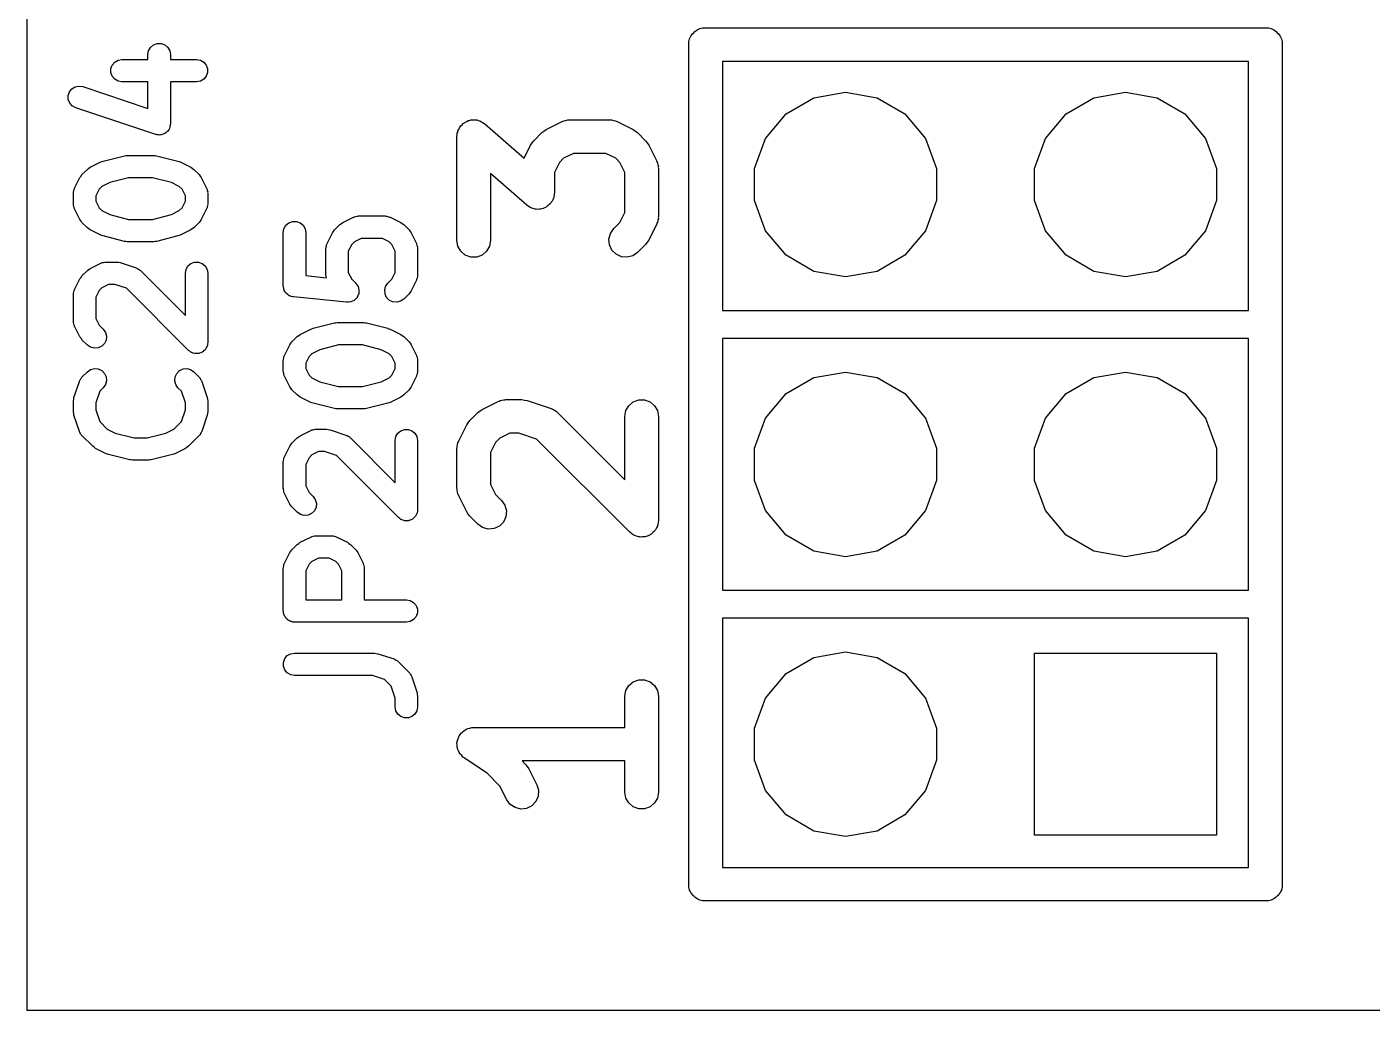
# Model space of a CAD drawing. Extents: x 51 to 149, y -134 to -32.
# Drawn here: x 106.87 to 119.08, y -124.33 to -115.41 of the extents above; entities that cross this region are included whole.
import ezdxf

# ---------------------------------------------------------------- set-up
doc = ezdxf.new("R2010")
doc.units = 0
doc.header["$MEASUREMENT"] = 0
doc.layers.add('BLACK', color=7, linetype='CONTINUOUS')

msp = doc.modelspace()

# ---------------------------------------------------------------- linework, layer by layer
at = {"layer": 'BLACK', "linetype": 'CONTINUOUS'}
for p, q in [((106.87, -114.427), (106.87, -124.333)), ((112.891, -115.505), (112.896, -115.493)), ((112.896, -115.493), (112.905, -115.482)), ((112.905, -115.482), (112.911, -115.471)), ((112.911, -115.471), (112.922, -115.462)), ((112.922, -115.462), (112.931, -115.451)), ((112.931, -115.451), (112.942, -115.445)), ((112.942, -115.445), (112.953, -115.436)), ((112.953, -115.436), (112.965, -115.431)), ((112.965, -115.431), (112.977, -115.425)), ((112.977, -115.425), (112.99, -115.422)), ((112.99, -115.422), (113.003, -115.418)), ((113.003, -115.418), (118.137, -115.418)), ((118.137, -115.418), (118.15, -115.422)), ((118.15, -115.422), (118.163, -115.425)), ((118.163, -115.425), (118.175, -115.431)), ((118.175, -115.431), (118.187, -115.436)), ((118.187, -115.436), (118.198, -115.445)), ((118.198, -115.445), (118.209, -115.451)), ((118.209, -115.451), (118.218, -115.462)), ((118.218, -115.462), (118.229, -115.471)), ((118.229, -115.471), (118.235, -115.482)), ((118.235, -115.482), (118.244, -115.493)), ((118.244, -115.493), (118.249, -115.505)), ((107.975, -115.626), (107.993, -115.595)), ((107.993, -115.595), (108.02, -115.573)), ((108.02, -115.573), (108.053, -115.561)), ((108.053, -115.561), (108.089, -115.561)), ((108.089, -115.561), (108.122, -115.573)), ((108.122, -115.573), (108.149, -115.595)), ((108.149, -115.595), (108.166, -115.626)), ((112.878, -115.543), (112.882, -115.53)), ((112.878, -115.597), (112.878, -115.543)), ((112.878, -123.163), (112.878, -115.597)), ((112.878, -115.597), (112.878, -115.597)), ((112.882, -115.53), (112.885, -115.517)), ((112.885, -115.517), (112.891, -115.505)), ((118.249, -115.505), (118.255, -115.517)), ((118.255, -115.517), (118.258, -115.53)), ((118.258, -115.53), (118.262, -115.543)), ((118.262, -115.543), (118.262, -123.217)), ((107.644, -115.755), (107.667, -115.728)), ((107.667, -115.728), (107.698, -115.71)), ((107.698, -115.71), (107.732, -115.704)), ((107.732, -115.704), (107.969, -115.704)), ((107.969, -115.661), (107.975, -115.626)), ((107.969, -115.704), (107.969, -115.661)), ((108.166, -115.626), (108.173, -115.661)), ((108.173, -115.661), (108.173, -115.704)), ((108.173, -115.704), (108.41, -115.704)), ((108.41, -115.704), (108.444, -115.71)), ((108.444, -115.71), (108.475, -115.728)), ((108.475, -115.728), (108.498, -115.755)), ((113.182, -115.722), (113.182, -117.983)), ((117.958, -115.722), (113.182, -115.722)), ((117.958, -117.983), (117.958, -115.722)), ((107.632, -115.788), (107.644, -115.755)), ((107.632, -115.823), (107.632, -115.788)), ((107.644, -115.857), (107.632, -115.823)), ((107.667, -115.884), (107.644, -115.857)), ((108.498, -115.857), (108.475, -115.884)), ((108.498, -115.755), (108.51, -115.788)), ((108.51, -115.823), (108.498, -115.857)), ((108.51, -115.788), (108.51, -115.823)), ((107.256, -115.999), (107.278, -115.972)), ((107.278, -115.972), (107.308, -115.953)), ((107.308, -115.953), (107.342, -115.946)), ((107.342, -115.946), (107.377, -115.951)), ((107.377, -115.951), (107.969, -116.149)), ((107.698, -115.901), (107.667, -115.884)), ((107.732, -115.907), (107.698, -115.901)), ((107.969, -115.907), (107.732, -115.907)), ((107.969, -116.149), (107.969, -115.907)), ((108.41, -115.907), (108.173, -115.907)), ((108.173, -115.907), (108.173, -116.29)), ((108.444, -115.901), (108.41, -115.907)), ((108.475, -115.884), (108.444, -115.901)), ((107.245, -116.033), (107.256, -115.999)), ((107.246, -116.068), (107.245, -116.033)), ((107.259, -116.101), (107.246, -116.068)), ((107.282, -116.127), (107.259, -116.101)), ((113.761, -116.198), (114.013, -116.052)), ((114.013, -116.052), (114.3, -116.002)), ((114.3, -116.002), (114.587, -116.052)), ((114.587, -116.052), (114.839, -116.198)), ((116.301, -116.198), (116.553, -116.052)), ((116.553, -116.052), (116.84, -116.002)), ((116.84, -116.002), (117.127, -116.052)), ((117.127, -116.052), (117.379, -116.198)), ((107.313, -116.144), (107.282, -116.127)), ((108.039, -116.386), (107.313, -116.144)), ((113.574, -116.421), (113.761, -116.198)), ((114.839, -116.198), (115.026, -116.421)), ((116.114, -116.421), (116.301, -116.198)), ((117.379, -116.198), (117.566, -116.421)), ((108.154, -116.346), (108.149, -116.355)), ((108.16, -116.338), (108.154, -116.346)), ((108.163, -116.331), (108.16, -116.338)), ((108.166, -116.324), (108.163, -116.331)), ((108.168, -116.314), (108.166, -116.324)), ((108.171, -116.305), (108.168, -116.314)), ((108.173, -116.29), (108.171, -116.297)), ((108.171, -116.297), (108.171, -116.305)), ((110.782, -116.352), (110.79, -116.34)), ((110.79, -116.34), (110.795, -116.326)), ((110.795, -116.326), (110.803, -116.317)), ((110.803, -116.317), (110.809, -116.307)), ((110.809, -116.307), (110.82, -116.297)), ((110.82, -116.297), (110.83, -116.286)), ((110.83, -116.286), (110.84, -116.28)), ((110.84, -116.28), (110.849, -116.273)), ((110.849, -116.273), (110.863, -116.267)), ((110.863, -116.267), (110.876, -116.26)), ((110.876, -116.26), (110.888, -116.259)), ((110.888, -116.259), (110.899, -116.254)), ((110.899, -116.254), (110.914, -116.254)), ((110.914, -116.254), (110.929, -116.252)), ((110.929, -116.252), (110.94, -116.254)), ((110.94, -116.254), (110.952, -116.254)), ((110.952, -116.254), (110.966, -116.26)), ((110.966, -116.26), (110.981, -116.262)), ((110.981, -116.262), (110.991, -116.269)), ((110.991, -116.269), (111.002, -116.273)), ((111.002, -116.273), (111.013, -116.282)), ((111.013, -116.282), (111.026, -116.29)), ((111.026, -116.29), (111.382, -116.602)), ((111.563, -116.355), (111.583, -116.341)), ((111.583, -116.341), (111.728, -116.268)), ((111.728, -116.268), (111.737, -116.266)), ((111.737, -116.266), (111.744, -116.261)), ((111.744, -116.261), (111.762, -116.258)), ((111.762, -116.258), (111.779, -116.253)), ((111.779, -116.253), (111.788, -116.254)), ((111.788, -116.254), (111.796, -116.252)), ((111.796, -116.252), (112.159, -116.252)), ((112.159, -116.252), (112.168, -116.254)), ((112.168, -116.254), (112.177, -116.253)), ((112.177, -116.253), (112.194, -116.258)), ((112.194, -116.258), (112.211, -116.261)), ((112.211, -116.261), (112.219, -116.266)), ((112.219, -116.266), (112.227, -116.268)), ((112.227, -116.268), (112.372, -116.341)), ((112.372, -116.341), (112.392, -116.355)), ((108.046, -116.387), (108.039, -116.386)), ((108.053, -116.39), (108.046, -116.387)), ((108.064, -116.39), (108.053, -116.39)), ((108.074, -116.391), (108.064, -116.39)), ((108.081, -116.39), (108.074, -116.391)), ((108.089, -116.39), (108.081, -116.39)), ((108.098, -116.386), (108.089, -116.39)), ((108.108, -116.384), (108.098, -116.386)), ((108.115, -116.38), (108.108, -116.384)), ((108.122, -116.378), (108.115, -116.38)), ((108.13, -116.371), (108.122, -116.378)), ((108.138, -116.366), (108.13, -116.371)), ((108.143, -116.36), (108.138, -116.366)), ((108.149, -116.355), (108.143, -116.36)), ((110.773, -116.405), (110.776, -116.39)), ((110.773, -117.348), (110.773, -116.405)), ((110.776, -116.375), (110.78, -116.364)), ((110.776, -116.39), (110.776, -116.375)), ((110.78, -116.364), (110.782, -116.352)), ((111.442, -116.482), (111.457, -116.462)), ((111.457, -116.462), (111.471, -116.442)), ((111.471, -116.442), (111.543, -116.369)), ((111.543, -116.369), (111.563, -116.355)), ((112.392, -116.355), (112.412, -116.369)), ((112.412, -116.369), (112.485, -116.442)), ((112.485, -116.442), (112.499, -116.462)), ((112.499, -116.462), (112.513, -116.482)), ((113.474, -116.694), (113.574, -116.421)), ((115.026, -116.421), (115.125, -116.694)), ((116.014, -116.694), (116.114, -116.421)), ((117.566, -116.421), (117.665, -116.694)), ((107.562, -116.627), (107.756, -116.578)), ((107.756, -116.578), (107.768, -116.577)), ((107.768, -116.577), (107.781, -116.575)), ((107.781, -116.575), (108.023, -116.575)), ((108.023, -116.575), (108.035, -116.577)), ((108.035, -116.577), (108.047, -116.578)), ((108.047, -116.578), (108.241, -116.627)), ((111.382, -116.602), (111.442, -116.482)), ((111.832, -116.557), (111.741, -116.602)), ((112.123, -116.557), (111.832, -116.557)), ((112.214, -116.602), (112.123, -116.557)), ((112.513, -116.482), (112.586, -116.627)), ((107.37, -116.75), (107.419, -116.702)), ((107.419, -116.702), (107.432, -116.692)), ((107.432, -116.692), (107.445, -116.683)), ((107.445, -116.683), (107.542, -116.634)), ((107.542, -116.634), (107.552, -116.631)), ((107.552, -116.631), (107.562, -116.627)), ((108.241, -116.627), (108.251, -116.631)), ((108.251, -116.631), (108.262, -116.634)), ((108.262, -116.634), (108.358, -116.683)), ((108.358, -116.683), (108.371, -116.692)), ((108.371, -116.692), (108.385, -116.702)), ((108.385, -116.702), (108.433, -116.75)), ((111.704, -116.64), (111.658, -116.731)), ((111.741, -116.602), (111.704, -116.64)), ((112.252, -116.64), (112.214, -116.602)), ((112.297, -116.731), (112.252, -116.64)), ((112.586, -116.627), (112.588, -116.635)), ((112.588, -116.635), (112.593, -116.643)), ((112.593, -116.643), (112.596, -116.66)), ((112.596, -116.66), (112.601, -116.677)), ((112.601, -116.677), (112.6, -116.686)), ((112.6, -116.686), (112.602, -116.695)), ((112.602, -116.695), (112.602, -117.13)), ((113.474, -116.986), (113.474, -116.694)), ((115.125, -116.694), (115.125, -116.986)), ((116.014, -116.986), (116.014, -116.694)), ((117.665, -116.694), (117.665, -116.986)), ((107.303, -116.873), (107.351, -116.776)), ((107.351, -116.776), (107.361, -116.763)), ((107.361, -116.763), (107.37, -116.75)), ((107.623, -116.821), (107.551, -116.857)), ((107.793, -116.778), (107.623, -116.821)), ((108.01, -116.778), (107.793, -116.778)), ((108.181, -116.821), (108.01, -116.778)), ((108.253, -116.857), (108.181, -116.821)), ((108.433, -116.75), (108.442, -116.763)), ((108.442, -116.763), (108.452, -116.776)), ((108.452, -116.776), (108.5, -116.873)), ((111.406, -117.027), (111.078, -116.74)), ((111.078, -116.74), (111.078, -117.348)), ((111.658, -116.731), (111.658, -116.913)), ((112.297, -117.094), (112.297, -116.731)), ((107.292, -116.919), (107.293, -116.913)), ((107.292, -117.015), (107.292, -116.919)), ((107.293, -116.907), (107.296, -116.896)), ((107.293, -116.913), (107.293, -116.907)), ((107.296, -116.896), (107.298, -116.884)), ((107.298, -116.884), (107.301, -116.879)), ((107.301, -116.879), (107.303, -116.873)), ((107.526, -116.882), (107.495, -116.943)), ((107.495, -116.943), (107.495, -116.991)), ((107.551, -116.857), (107.526, -116.882)), ((108.278, -116.882), (108.253, -116.857)), ((108.308, -116.943), (108.278, -116.882)), ((108.308, -116.991), (108.308, -116.943)), ((108.5, -116.873), (108.502, -116.879)), ((108.502, -116.879), (108.505, -116.884)), ((108.505, -116.884), (108.507, -116.896)), ((108.507, -116.896), (108.511, -116.907)), ((108.511, -116.907), (108.51, -116.913)), ((108.51, -116.913), (108.511, -116.919)), ((108.511, -116.919), (108.511, -117.015)), ((111.651, -116.953), (111.649, -116.965)), ((111.656, -116.942), (111.651, -116.953)), ((111.658, -116.913), (111.656, -116.927)), ((111.656, -116.927), (111.656, -116.942)), ((107.293, -117.021), (107.292, -117.015)), ((107.293, -117.027), (107.293, -117.021)), ((107.296, -117.038), (107.293, -117.027)), ((107.298, -117.05), (107.296, -117.038)), ((107.301, -117.055), (107.298, -117.05)), ((107.303, -117.061), (107.301, -117.055)), ((107.351, -117.158), (107.303, -117.061)), ((107.495, -116.991), (107.526, -117.052)), ((107.526, -117.052), (107.551, -117.077)), ((107.551, -117.077), (107.623, -117.113)), ((108.181, -117.113), (108.253, -117.077)), ((108.253, -117.077), (108.278, -117.052)), ((108.278, -117.052), (108.308, -116.991)), ((108.5, -117.061), (108.452, -117.158)), ((108.502, -117.055), (108.5, -117.061)), ((108.505, -117.05), (108.502, -117.055)), ((108.507, -117.038), (108.505, -117.05)), ((108.511, -117.027), (108.507, -117.038)), ((108.511, -117.015), (108.51, -117.021)), ((108.51, -117.021), (108.511, -117.027)), ((111.418, -117.035), (111.406, -117.027)), ((111.43, -117.045), (111.418, -117.035)), ((111.441, -117.049), (111.43, -117.045)), ((111.451, -117.055), (111.441, -117.049)), ((111.466, -117.058), (111.451, -117.055)), ((111.48, -117.063), (111.466, -117.058)), ((111.491, -117.063), (111.48, -117.063)), ((111.503, -117.065), (111.491, -117.063)), ((111.518, -117.063), (111.503, -117.065)), ((111.532, -117.063), (111.518, -117.063)), ((111.544, -117.059), (111.532, -117.063)), ((111.555, -117.057), (111.544, -117.059)), ((111.568, -117.05), (111.555, -117.057)), ((111.582, -117.045), (111.568, -117.05)), ((111.591, -117.037), (111.582, -117.045)), ((111.602, -117.031), (111.591, -117.037)), ((111.611, -117.02), (111.602, -117.031)), ((111.623, -117.011), (111.611, -117.02)), ((111.629, -117), (111.623, -117.011)), ((111.636, -116.991), (111.629, -117)), ((111.642, -116.978), (111.636, -116.991)), ((111.649, -116.965), (111.642, -116.978)), ((113.574, -117.259), (113.474, -116.986)), ((115.125, -116.986), (115.026, -117.259)), ((116.114, -117.259), (116.014, -116.986)), ((117.665, -116.986), (117.566, -117.259)), ((107.361, -117.171), (107.351, -117.158)), ((107.37, -117.184), (107.361, -117.171)), ((107.419, -117.232), (107.37, -117.184)), ((107.623, -117.113), (107.793, -117.156)), ((107.793, -117.156), (108.01, -117.156)), ((108.01, -117.156), (108.181, -117.113)), ((108.433, -117.184), (108.385, -117.232)), ((108.442, -117.171), (108.433, -117.184)), ((108.452, -117.158), (108.442, -117.171)), ((109.221, -117.21), (109.248, -117.187)), ((109.248, -117.187), (109.281, -117.175)), ((109.281, -117.175), (109.316, -117.175)), ((109.316, -117.175), (109.349, -117.187)), ((109.349, -117.187), (109.376, -117.21)), ((109.711, -117.204), (109.724, -117.194)), ((109.724, -117.194), (109.737, -117.185)), ((109.737, -117.185), (109.834, -117.136)), ((109.834, -117.136), (109.839, -117.135)), ((109.839, -117.135), (109.844, -117.132)), ((109.844, -117.132), (109.856, -117.13)), ((109.856, -117.13), (109.868, -117.126)), ((109.868, -117.126), (109.873, -117.126)), ((109.873, -117.126), (109.879, -117.125)), ((109.879, -117.125), (110.121, -117.125)), ((110.121, -117.125), (110.127, -117.126)), ((110.127, -117.126), (110.133, -117.126)), ((110.133, -117.126), (110.144, -117.13)), ((110.144, -117.13), (110.156, -117.132)), ((110.156, -117.132), (110.161, -117.135)), ((110.161, -117.135), (110.167, -117.136)), ((110.167, -117.136), (110.263, -117.185)), ((110.263, -117.185), (110.276, -117.194)), ((110.276, -117.194), (110.29, -117.204)), ((112.197, -117.24), (112.252, -117.185)), ((112.252, -117.185), (112.297, -117.094)), ((112.586, -117.198), (112.513, -117.344)), ((112.588, -117.19), (112.586, -117.198)), ((112.593, -117.182), (112.588, -117.19)), ((112.596, -117.165), (112.593, -117.182)), ((112.601, -117.148), (112.596, -117.165)), ((112.602, -117.13), (112.6, -117.139)), ((112.6, -117.139), (112.601, -117.148)), ((107.432, -117.242), (107.419, -117.232)), ((107.445, -117.251), (107.432, -117.242)), ((107.542, -117.3), (107.445, -117.251)), ((107.552, -117.303), (107.542, -117.3)), ((107.562, -117.307), (107.552, -117.303)), ((107.756, -117.356), (107.562, -117.307)), ((108.241, -117.307), (108.047, -117.356)), ((108.251, -117.303), (108.241, -117.307)), ((108.262, -117.3), (108.251, -117.303)), ((108.358, -117.251), (108.262, -117.3)), ((108.371, -117.242), (108.358, -117.251)), ((108.385, -117.232), (108.371, -117.242)), ((109.197, -117.275), (109.203, -117.241)), ((109.197, -117.759), (109.197, -117.275)), ((109.203, -117.241), (109.221, -117.21)), ((109.376, -117.21), (109.394, -117.241)), ((109.394, -117.241), (109.4, -117.275)), ((109.4, -117.275), (109.4, -117.667)), ((109.595, -117.375), (109.643, -117.278)), ((109.643, -117.278), (109.653, -117.265)), ((109.653, -117.265), (109.662, -117.252)), ((109.662, -117.252), (109.711, -117.204)), ((110.29, -117.204), (110.338, -117.252)), ((110.338, -117.252), (110.347, -117.265)), ((110.347, -117.265), (110.357, -117.278)), ((110.357, -117.278), (110.405, -117.375)), ((112.152, -117.335), (112.166, -117.284)), ((112.166, -117.284), (112.197, -117.24)), ((113.761, -117.482), (113.574, -117.259)), ((115.026, -117.259), (114.839, -117.482)), ((116.301, -117.482), (116.114, -117.259)), ((117.566, -117.259), (117.379, -117.482)), ((107.768, -117.357), (107.756, -117.356)), ((107.781, -117.359), (107.768, -117.357)), ((108.023, -117.359), (107.781, -117.359)), ((108.035, -117.357), (108.023, -117.359)), ((108.047, -117.356), (108.035, -117.357)), ((109.584, -117.421), (109.585, -117.415)), ((109.584, -117.662), (109.584, -117.421)), ((109.585, -117.409), (109.588, -117.398)), ((109.585, -117.415), (109.585, -117.409)), ((109.588, -117.398), (109.59, -117.386)), ((109.59, -117.386), (109.593, -117.381)), ((109.593, -117.381), (109.595, -117.375)), ((109.818, -117.384), (109.787, -117.445)), ((109.787, -117.445), (109.787, -117.638)), ((109.843, -117.359), (109.818, -117.384)), ((109.903, -117.329), (109.843, -117.359)), ((110.097, -117.329), (109.903, -117.329)), ((110.158, -117.359), (110.097, -117.329)), ((110.183, -117.384), (110.158, -117.359)), ((110.213, -117.445), (110.183, -117.384)), ((110.213, -117.638), (110.213, -117.445)), ((110.405, -117.375), (110.407, -117.381)), ((110.407, -117.381), (110.41, -117.386)), ((110.41, -117.386), (110.412, -117.398)), ((110.412, -117.398), (110.416, -117.409)), ((110.416, -117.409), (110.415, -117.415)), ((110.415, -117.415), (110.416, -117.421)), ((110.416, -117.421), (110.416, -117.662)), ((110.782, -117.4), (110.773, -117.348)), ((110.809, -117.446), (110.782, -117.4)), ((110.849, -117.48), (110.809, -117.446)), ((111.042, -117.446), (111.002, -117.48)), ((111.069, -117.4), (111.042, -117.446)), ((111.078, -117.348), (111.069, -117.4)), ((112.157, -117.387), (112.152, -117.335)), ((112.179, -117.435), (112.157, -117.387)), ((112.217, -117.473), (112.179, -117.435)), ((112.485, -117.383), (112.412, -117.456)), ((112.499, -117.363), (112.485, -117.383)), ((112.513, -117.344), (112.499, -117.363)), ((107.445, -117.602), (107.542, -117.553)), ((107.542, -117.553), (107.547, -117.552)), ((107.547, -117.552), (107.552, -117.549)), ((107.552, -117.549), (107.564, -117.547)), ((107.564, -117.547), (107.576, -117.543)), ((107.576, -117.543), (107.581, -117.544)), ((107.581, -117.544), (107.587, -117.543)), ((107.587, -117.543), (107.684, -117.543)), ((107.684, -117.543), (107.7, -117.546)), ((107.7, -117.546), (107.716, -117.548)), ((107.716, -117.548), (107.861, -117.596)), ((108.332, -117.579), (108.359, -117.556)), ((108.359, -117.556), (108.392, -117.544)), ((108.392, -117.544), (108.427, -117.544)), ((108.427, -117.544), (108.46, -117.556)), ((108.46, -117.556), (108.487, -117.579)), ((110.899, -117.498), (110.849, -117.48)), ((110.952, -117.498), (110.899, -117.498)), ((111.002, -117.48), (110.952, -117.498)), ((112.265, -117.495), (112.217, -117.473)), ((112.318, -117.5), (112.265, -117.495)), ((112.369, -117.486), (112.318, -117.5)), ((112.412, -117.456), (112.369, -117.486)), ((114.013, -117.628), (113.761, -117.482)), ((114.839, -117.482), (114.587, -117.628)), ((116.553, -117.628), (116.301, -117.482)), ((117.379, -117.482), (117.127, -117.628)), ((107.351, -117.696), (107.361, -117.683)), ((107.361, -117.683), (107.37, -117.669)), ((107.37, -117.669), (107.419, -117.621)), ((107.419, -117.621), (107.432, -117.612)), ((107.432, -117.612), (107.445, -117.602)), ((107.861, -117.596), (107.866, -117.599)), ((107.866, -117.599), (107.872, -117.601)), ((107.872, -117.601), (107.882, -117.607)), ((107.882, -117.607), (107.892, -117.613)), ((107.892, -117.613), (107.896, -117.618)), ((107.896, -117.618), (107.901, -117.621)), ((107.901, -117.621), (108.308, -118.028)), ((108.308, -117.644), (108.314, -117.61)), ((108.308, -118.028), (108.308, -117.644)), ((108.314, -117.61), (108.332, -117.579)), ((108.487, -117.579), (108.505, -117.61)), ((108.505, -117.61), (108.511, -117.644)), ((108.511, -117.644), (108.511, -118.273)), ((109.4, -117.667), (109.588, -117.686)), ((109.585, -117.668), (109.584, -117.662)), ((109.585, -117.674), (109.585, -117.668)), ((109.588, -117.686), (109.585, -117.674)), ((109.588, -117.686), (109.588, -117.686)), ((109.787, -117.638), (109.818, -117.699)), ((110.183, -117.699), (110.213, -117.638)), ((110.412, -117.686), (110.41, -117.697)), ((110.416, -117.674), (110.412, -117.686)), ((110.416, -117.662), (110.415, -117.668)), ((110.415, -117.668), (110.416, -117.674)), ((114.3, -117.678), (114.013, -117.628)), ((114.587, -117.628), (114.3, -117.678)), ((116.84, -117.678), (116.553, -117.628)), ((117.127, -117.628), (116.84, -117.678)), ((107.296, -117.815), (107.298, -117.803)), ((107.298, -117.803), (107.301, -117.798)), ((107.301, -117.798), (107.303, -117.792)), ((107.303, -117.792), (107.351, -117.696)), ((107.526, -117.801), (107.495, -117.862)), ((107.551, -117.776), (107.526, -117.801)), ((107.611, -117.746), (107.551, -117.776)), ((107.667, -117.746), (107.611, -117.746)), ((107.774, -117.782), (107.667, -117.746)), ((108.338, -118.345), (107.774, -117.782)), ((109.198, -117.763), (109.197, -117.759)), ((109.197, -117.767), (109.198, -117.763)), ((109.201, -117.78), (109.197, -117.767)), ((109.203, -117.794), (109.201, -117.78)), ((109.205, -117.797), (109.203, -117.794)), ((109.206, -117.801), (109.205, -117.797)), ((109.214, -117.813), (109.206, -117.801)), ((109.221, -117.825), (109.214, -117.813)), ((109.818, -117.699), (109.854, -117.736)), ((109.854, -117.736), (109.855, -117.736)), ((109.855, -117.736), (109.855, -117.737)), ((109.855, -117.737), (109.865, -117.751)), ((109.865, -117.751), (109.875, -117.765)), ((109.875, -117.765), (109.875, -117.765)), ((109.875, -117.765), (109.875, -117.766)), ((109.875, -117.766), (109.879, -117.782)), ((109.879, -117.782), (109.884, -117.799)), ((109.884, -117.8), (109.882, -117.817)), ((109.884, -117.799), (109.884, -117.799)), ((109.884, -117.799), (109.884, -117.8)), ((110.117, -117.799), (110.126, -117.765)), ((110.12, -117.834), (110.117, -117.799)), ((110.126, -117.765), (110.146, -117.736)), ((110.146, -117.736), (110.183, -117.699)), ((110.357, -117.805), (110.347, -117.818)), ((110.405, -117.708), (110.357, -117.805)), ((110.407, -117.702), (110.405, -117.708)), ((110.41, -117.697), (110.407, -117.702)), ((107.292, -117.838), (107.293, -117.832)), ((107.292, -118.08), (107.292, -117.838)), ((107.293, -117.826), (107.296, -117.815)), ((107.293, -117.832), (107.293, -117.826)), ((107.495, -117.862), (107.495, -118.056)), ((109.224, -117.827), (109.221, -117.825)), ((109.226, -117.83), (109.224, -117.827)), ((109.237, -117.838), (109.226, -117.83)), ((109.248, -117.847), (109.237, -117.838)), ((109.251, -117.849), (109.248, -117.847)), ((109.255, -117.851), (109.251, -117.849)), ((109.268, -117.855), (109.255, -117.851)), ((109.281, -117.859), (109.268, -117.855)), ((109.285, -117.859), (109.281, -117.859)), ((109.289, -117.86), (109.285, -117.859)), ((109.772, -117.909), (109.289, -117.86)), ((109.773, -117.909), (109.772, -117.909)), ((109.774, -117.909), (109.773, -117.909)), ((109.79, -117.907), (109.774, -117.909)), ((109.808, -117.906), (109.79, -117.907)), ((109.809, -117.906), (109.808, -117.906)), ((109.808, -117.906), (109.808, -117.906)), ((109.824, -117.899), (109.809, -117.906)), ((109.84, -117.892), (109.824, -117.899)), ((109.841, -117.891), (109.84, -117.891)), ((109.84, -117.891), (109.84, -117.892)), ((109.853, -117.879), (109.841, -117.891)), ((109.865, -117.867), (109.853, -117.879)), ((109.866, -117.866), (109.865, -117.866)), ((109.865, -117.866), (109.865, -117.867)), ((109.873, -117.85), (109.866, -117.866)), ((109.88, -117.835), (109.873, -117.85)), ((109.881, -117.834), (109.88, -117.834)), ((109.88, -117.834), (109.88, -117.835)), ((109.882, -117.817), (109.881, -117.834)), ((110.135, -117.866), (110.12, -117.834)), ((110.16, -117.891), (110.135, -117.866)), ((110.192, -117.906), (110.16, -117.891)), ((110.227, -117.909), (110.192, -117.906)), ((110.261, -117.9), (110.227, -117.909)), ((110.29, -117.879), (110.261, -117.9)), ((110.338, -117.831), (110.29, -117.879)), ((110.347, -117.818), (110.338, -117.831)), ((107.495, -118.056), (107.526, -118.116)), ((113.182, -117.983), (117.958, -117.983)), ((107.293, -118.086), (107.292, -118.08)), ((107.293, -118.091), (107.293, -118.086)), ((107.296, -118.103), (107.293, -118.091)), ((107.298, -118.115), (107.296, -118.103)), ((107.301, -118.12), (107.298, -118.115)), ((107.303, -118.125), (107.301, -118.12)), ((107.351, -118.222), (107.303, -118.125)), ((107.526, -118.116), (107.562, -118.153)), ((107.562, -118.153), (107.582, -118.182)), ((109.35, -118.201), (109.447, -118.152)), ((109.447, -118.152), (109.457, -118.149)), ((109.457, -118.149), (109.468, -118.144)), ((109.468, -118.144), (109.661, -118.096)), ((109.661, -118.096), (109.673, -118.095)), ((109.673, -118.095), (109.686, -118.093)), ((109.686, -118.093), (109.928, -118.093)), ((109.928, -118.093), (109.94, -118.095)), ((109.94, -118.095), (109.952, -118.096)), ((109.952, -118.096), (110.146, -118.144)), ((110.146, -118.144), (110.156, -118.149)), ((110.156, -118.149), (110.167, -118.152)), ((110.167, -118.152), (110.263, -118.201)), ((107.361, -118.235), (107.351, -118.222)), ((107.37, -118.248), (107.361, -118.235)), ((107.419, -118.297), (107.37, -118.248)), ((107.447, -118.317), (107.419, -118.297)), ((107.574, -118.283), (107.549, -118.308)), ((107.589, -118.251), (107.574, -118.283)), ((107.582, -118.182), (107.592, -118.216)), ((107.592, -118.216), (107.589, -118.251)), ((108.508, -118.3), (108.506, -118.304)), ((108.509, -118.286), (108.508, -118.3)), ((108.511, -118.273), (108.509, -118.286)), ((109.208, -118.391), (109.256, -118.294)), ((109.256, -118.294), (109.266, -118.281)), ((109.266, -118.281), (109.275, -118.268)), ((109.275, -118.268), (109.324, -118.22)), ((109.324, -118.22), (109.337, -118.21)), ((109.337, -118.21), (109.35, -118.201)), ((109.698, -118.296), (109.528, -118.339)), ((109.915, -118.296), (109.698, -118.296)), ((110.086, -118.339), (109.915, -118.296)), ((110.263, -118.201), (110.276, -118.21)), ((110.276, -118.21), (110.29, -118.22)), ((110.29, -118.22), (110.338, -118.268)), ((110.338, -118.268), (110.347, -118.281)), ((110.347, -118.281), (110.357, -118.294)), ((110.357, -118.294), (110.405, -118.391)), ((113.182, -118.237), (113.182, -120.523)), ((117.958, -118.237), (113.182, -118.237)), ((117.958, -120.523), (117.958, -118.237)), ((107.482, -118.326), (107.447, -118.317)), ((107.517, -118.323), (107.482, -118.326)), ((107.549, -118.308), (107.517, -118.323)), ((108.349, -118.353), (108.338, -118.345)), ((108.359, -118.361), (108.349, -118.353)), ((108.363, -118.363), (108.359, -118.361)), ((108.367, -118.365), (108.363, -118.363)), ((108.38, -118.369), (108.367, -118.365)), ((108.392, -118.373), (108.38, -118.369)), ((108.396, -118.373), (108.392, -118.373)), ((108.401, -118.374), (108.396, -118.373)), ((108.414, -118.373), (108.401, -118.374)), ((108.427, -118.373), (108.414, -118.373)), ((108.431, -118.372), (108.427, -118.373)), ((108.436, -118.371), (108.431, -118.372)), ((108.448, -118.366), (108.436, -118.371)), ((108.46, -118.361), (108.448, -118.366)), ((108.464, -118.358), (108.46, -118.361)), ((108.468, -118.357), (108.464, -118.358)), ((108.477, -118.347), (108.468, -118.357)), ((108.487, -118.339), (108.477, -118.347)), ((108.49, -118.335), (108.487, -118.339)), ((108.493, -118.332), (108.49, -118.335)), ((108.498, -118.32), (108.493, -118.332)), ((108.505, -118.308), (108.498, -118.32)), ((108.506, -118.304), (108.505, -118.308)), ((109.198, -118.425), (109.201, -118.414)), ((109.201, -118.414), (109.203, -118.402)), ((109.203, -118.402), (109.206, -118.397)), ((109.206, -118.397), (109.208, -118.391)), ((109.431, -118.4), (109.4, -118.461)), ((109.456, -118.375), (109.431, -118.4)), ((109.528, -118.339), (109.456, -118.375)), ((110.158, -118.375), (110.086, -118.339)), ((110.183, -118.4), (110.158, -118.375)), ((110.213, -118.461), (110.183, -118.4)), ((110.405, -118.391), (110.407, -118.397)), ((110.407, -118.397), (110.41, -118.402)), ((110.41, -118.402), (110.412, -118.414)), ((110.412, -118.414), (110.416, -118.425)), ((107.37, -118.588), (107.419, -118.54)), ((107.419, -118.54), (107.447, -118.52)), ((107.447, -118.52), (107.482, -118.511)), ((107.482, -118.511), (107.517, -118.514)), ((107.517, -118.514), (107.549, -118.529)), ((107.549, -118.529), (107.574, -118.554)), ((108.23, -118.554), (108.255, -118.529)), ((108.255, -118.529), (108.287, -118.514)), ((108.287, -118.514), (108.322, -118.511)), ((108.322, -118.511), (108.356, -118.52)), ((108.356, -118.52), (108.385, -118.54)), ((108.385, -118.54), (108.433, -118.588)), ((109.197, -118.437), (109.198, -118.431)), ((109.197, -118.533), (109.197, -118.437)), ((109.198, -118.539), (109.197, -118.533)), ((109.198, -118.431), (109.198, -118.425)), ((109.198, -118.545), (109.198, -118.539)), ((109.201, -118.556), (109.198, -118.545)), ((109.4, -118.461), (109.4, -118.509)), ((109.4, -118.509), (109.431, -118.57)), ((110.183, -118.57), (110.213, -118.509)), ((110.213, -118.509), (110.213, -118.461)), ((110.416, -118.545), (110.412, -118.556)), ((110.416, -118.425), (110.415, -118.431)), ((110.415, -118.431), (110.416, -118.437)), ((110.416, -118.533), (110.415, -118.539)), ((110.415, -118.539), (110.416, -118.545)), ((110.416, -118.437), (110.416, -118.533)), ((114.013, -118.592), (114.3, -118.542)), ((114.3, -118.542), (114.587, -118.592)), ((116.553, -118.592), (116.84, -118.542)), ((116.84, -118.542), (117.127, -118.592)), ((107.297, -118.773), (107.346, -118.628)), ((107.346, -118.628), (107.348, -118.623)), ((107.348, -118.623), (107.35, -118.617)), ((107.35, -118.617), (107.357, -118.608)), ((107.357, -118.608), (107.362, -118.597)), ((107.362, -118.597), (107.367, -118.593)), ((107.367, -118.593), (107.37, -118.588)), ((107.582, -118.655), (107.562, -118.684)), ((107.574, -118.554), (107.589, -118.586)), ((107.592, -118.621), (107.582, -118.655)), ((107.589, -118.586), (107.592, -118.621)), ((108.212, -118.621), (108.215, -118.586)), ((108.221, -118.655), (108.212, -118.621)), ((108.215, -118.586), (108.23, -118.554)), ((108.241, -118.684), (108.221, -118.655)), ((108.433, -118.588), (108.436, -118.593)), ((108.436, -118.593), (108.441, -118.597)), ((108.441, -118.597), (108.446, -118.608)), ((108.446, -118.608), (108.453, -118.617)), ((108.453, -118.617), (108.455, -118.623)), ((108.455, -118.623), (108.458, -118.628)), ((108.458, -118.628), (108.506, -118.773)), ((109.203, -118.568), (109.201, -118.556)), ((109.206, -118.573), (109.203, -118.568)), ((109.208, -118.579), (109.206, -118.573)), ((109.256, -118.676), (109.208, -118.579)), ((109.431, -118.57), (109.456, -118.595)), ((109.456, -118.595), (109.528, -118.631)), ((109.528, -118.631), (109.698, -118.674)), ((109.915, -118.674), (110.086, -118.631)), ((110.086, -118.631), (110.158, -118.595)), ((110.158, -118.595), (110.183, -118.57)), ((110.405, -118.579), (110.357, -118.676)), ((110.407, -118.573), (110.405, -118.579)), ((110.41, -118.568), (110.407, -118.573)), ((110.412, -118.556), (110.41, -118.568)), ((113.761, -118.738), (114.013, -118.592)), ((114.587, -118.592), (114.839, -118.738)), ((116.301, -118.738), (116.553, -118.592)), ((117.127, -118.592), (117.379, -118.738)), ((107.292, -118.805), (107.295, -118.789)), ((107.295, -118.789), (107.297, -118.773)), ((107.531, -118.715), (107.495, -118.822)), ((107.562, -118.684), (107.531, -118.715)), ((108.272, -118.715), (108.241, -118.684)), ((108.308, -118.822), (108.272, -118.715)), ((108.506, -118.773), (108.508, -118.789)), ((108.508, -118.789), (108.511, -118.805)), ((109.266, -118.689), (109.256, -118.676)), ((109.275, -118.702), (109.266, -118.689)), ((109.324, -118.75), (109.275, -118.702)), ((109.337, -118.76), (109.324, -118.75)), ((109.35, -118.769), (109.337, -118.76)), ((109.447, -118.818), (109.35, -118.769)), ((109.698, -118.674), (109.915, -118.674)), ((110.263, -118.769), (110.167, -118.818)), ((110.276, -118.76), (110.263, -118.769)), ((110.29, -118.75), (110.276, -118.76)), ((110.338, -118.702), (110.29, -118.75)), ((110.347, -118.689), (110.338, -118.702)), ((110.357, -118.676), (110.347, -118.689)), ((113.574, -118.961), (113.761, -118.738)), ((114.839, -118.738), (115.026, -118.961)), ((116.114, -118.961), (116.301, -118.738)), ((117.379, -118.738), (117.566, -118.961)), ((107.292, -118.902), (107.292, -118.805)), ((107.295, -118.918), (107.292, -118.902)), ((107.495, -118.822), (107.495, -118.886)), ((107.495, -118.886), (107.531, -118.992)), ((108.272, -118.992), (108.308, -118.886)), ((108.308, -118.886), (108.308, -118.822)), ((108.511, -118.902), (108.508, -118.918)), ((108.511, -118.805), (108.511, -118.902)), ((109.457, -118.821), (109.447, -118.818)), ((109.468, -118.825), (109.457, -118.821)), ((109.661, -118.874), (109.468, -118.825)), ((109.673, -118.875), (109.661, -118.874)), ((109.686, -118.877), (109.673, -118.875)), ((109.928, -118.877), (109.686, -118.877)), ((109.94, -118.875), (109.928, -118.877)), ((109.952, -118.874), (109.94, -118.875)), ((110.146, -118.825), (109.952, -118.874)), ((110.156, -118.821), (110.146, -118.825)), ((110.167, -118.818), (110.156, -118.821)), ((110.89, -118.982), (110.963, -118.909)), ((110.963, -118.909), (110.983, -118.895)), ((110.983, -118.895), (111.002, -118.881)), ((111.002, -118.881), (111.148, -118.808)), ((111.148, -118.808), (111.156, -118.806)), ((111.156, -118.806), (111.164, -118.801)), ((111.164, -118.801), (111.181, -118.798)), ((111.181, -118.798), (111.198, -118.793)), ((111.198, -118.793), (111.207, -118.794)), ((111.207, -118.794), (111.216, -118.792)), ((111.216, -118.792), (111.361, -118.792)), ((111.361, -118.792), (111.385, -118.796)), ((111.385, -118.796), (111.409, -118.8)), ((111.409, -118.8), (111.627, -118.873)), ((111.627, -118.873), (111.634, -118.877)), ((111.634, -118.877), (111.643, -118.879)), ((111.643, -118.879), (111.658, -118.889)), ((111.658, -118.889), (111.673, -118.898)), ((111.673, -118.898), (111.679, -118.904)), ((111.679, -118.904), (111.686, -118.909)), ((111.686, -118.909), (112.297, -119.52)), ((112.297, -118.945), (112.306, -118.892)), ((112.306, -118.892), (112.333, -118.847)), ((112.333, -118.847), (112.373, -118.813)), ((112.373, -118.813), (112.423, -118.794)), ((112.423, -118.794), (112.476, -118.794)), ((112.476, -118.794), (112.526, -118.813)), ((112.526, -118.813), (112.566, -118.847)), ((112.566, -118.847), (112.593, -118.892)), ((112.593, -118.892), (112.602, -118.945)), ((107.297, -118.934), (107.295, -118.918)), ((107.346, -119.08), (107.297, -118.934)), ((107.531, -118.992), (107.599, -119.061)), ((108.204, -119.061), (108.272, -118.992)), ((108.506, -118.934), (108.458, -119.08)), ((108.508, -118.918), (108.506, -118.934)), ((110.789, -119.167), (110.862, -119.022)), ((110.862, -119.022), (110.876, -119.002)), ((110.876, -119.002), (110.89, -118.982)), ((112.297, -119.52), (112.297, -118.945)), ((112.602, -118.945), (112.602, -119.888)), ((113.474, -119.234), (113.574, -118.961)), ((115.026, -118.961), (115.125, -119.234)), ((116.014, -119.234), (116.114, -118.961)), ((117.566, -118.961), (117.665, -119.234)), ((107.348, -119.085), (107.346, -119.08)), ((107.35, -119.09), (107.348, -119.085)), ((107.357, -119.1), (107.35, -119.09)), ((107.362, -119.111), (107.357, -119.1)), ((107.367, -119.114), (107.362, -119.111)), ((107.37, -119.119), (107.367, -119.114)), ((107.467, -119.216), (107.37, -119.119)), ((107.599, -119.061), (107.671, -119.097)), ((107.671, -119.097), (107.842, -119.139)), ((107.842, -119.139), (107.962, -119.139)), ((107.962, -119.139), (108.132, -119.097)), ((108.132, -119.097), (108.204, -119.061)), ((108.433, -119.119), (108.336, -119.216)), ((108.436, -119.114), (108.433, -119.119)), ((108.441, -119.111), (108.436, -119.114)), ((108.446, -119.1), (108.441, -119.111)), ((108.453, -119.09), (108.446, -119.1)), ((108.455, -119.085), (108.453, -119.09)), ((108.458, -119.08), (108.455, -119.085)), ((109.275, -119.187), (109.324, -119.139)), ((109.324, -119.139), (109.337, -119.129)), ((109.337, -119.129), (109.35, -119.12)), ((109.35, -119.12), (109.447, -119.071)), ((109.447, -119.071), (109.452, -119.07)), ((109.452, -119.07), (109.457, -119.067)), ((109.457, -119.067), (109.469, -119.065)), ((109.469, -119.065), (109.481, -119.061)), ((109.481, -119.061), (109.486, -119.062)), ((109.486, -119.062), (109.492, -119.061)), ((109.492, -119.061), (109.589, -119.061)), ((109.589, -119.061), (109.605, -119.064)), ((109.605, -119.064), (109.621, -119.066)), ((109.621, -119.066), (109.766, -119.114)), ((109.766, -119.114), (109.771, -119.117)), ((109.771, -119.117), (109.777, -119.119)), ((109.777, -119.119), (109.787, -119.125)), ((109.787, -119.125), (109.797, -119.131)), ((109.797, -119.131), (109.801, -119.135)), ((109.801, -119.135), (109.806, -119.139)), ((109.806, -119.139), (110.213, -119.546)), ((110.213, -119.162), (110.219, -119.128)), ((110.219, -119.128), (110.237, -119.097)), ((110.237, -119.097), (110.264, -119.074)), ((110.264, -119.074), (110.297, -119.062)), ((110.297, -119.062), (110.332, -119.062)), ((110.332, -119.062), (110.365, -119.074)), ((110.365, -119.074), (110.392, -119.097)), ((110.392, -119.097), (110.41, -119.128)), ((110.41, -119.128), (110.416, -119.162)), ((111.161, -119.142), (111.123, -119.18)), ((111.252, -119.097), (111.161, -119.142)), ((111.336, -119.097), (111.252, -119.097)), ((111.496, -119.15), (111.336, -119.097)), ((112.342, -119.996), (111.496, -119.15)), ((107.48, -119.225), (107.467, -119.216)), ((107.493, -119.235), (107.48, -119.225)), ((107.59, -119.283), (107.493, -119.235)), ((108.31, -119.235), (108.213, -119.283)), ((108.323, -119.225), (108.31, -119.235)), ((108.336, -119.216), (108.323, -119.225)), ((109.208, -119.31), (109.256, -119.214)), ((109.256, -119.214), (109.266, -119.201)), ((109.266, -119.201), (109.275, -119.187)), ((109.516, -119.264), (109.456, -119.294)), ((109.572, -119.264), (109.516, -119.264)), ((109.679, -119.299), (109.572, -119.264)), ((110.213, -119.546), (110.213, -119.162)), ((110.416, -119.162), (110.416, -119.791)), ((110.773, -119.235), (110.775, -119.226)), ((110.773, -119.598), (110.773, -119.235)), ((110.774, -119.217), (110.779, -119.2)), ((110.775, -119.226), (110.774, -119.217)), ((110.779, -119.2), (110.782, -119.183)), ((110.782, -119.183), (110.787, -119.175)), ((110.787, -119.175), (110.789, -119.167)), ((111.123, -119.18), (111.078, -119.271)), ((111.078, -119.271), (111.078, -119.562)), ((113.474, -119.526), (113.474, -119.234)), ((115.125, -119.234), (115.125, -119.526)), ((116.014, -119.526), (116.014, -119.234)), ((117.665, -119.234), (117.665, -119.526)), ((107.601, -119.287), (107.59, -119.283)), ((107.611, -119.291), (107.601, -119.287)), ((107.804, -119.339), (107.611, -119.291)), ((107.817, -119.34), (107.804, -119.339)), ((107.829, -119.343), (107.817, -119.34)), ((107.974, -119.343), (107.829, -119.343)), ((107.986, -119.34), (107.974, -119.343)), ((107.999, -119.339), (107.986, -119.34)), ((108.192, -119.291), (107.999, -119.339)), ((108.203, -119.287), (108.192, -119.291)), ((108.213, -119.283), (108.203, -119.287)), ((109.197, -119.356), (109.198, -119.35)), ((109.197, -119.598), (109.197, -119.356)), ((109.198, -119.344), (109.201, -119.333)), ((109.198, -119.35), (109.198, -119.344)), ((109.201, -119.333), (109.203, -119.321)), ((109.203, -119.321), (109.206, -119.316)), ((109.206, -119.316), (109.208, -119.31)), ((109.431, -119.319), (109.4, -119.38)), ((109.4, -119.38), (109.4, -119.574)), ((109.456, -119.294), (109.431, -119.319)), ((110.243, -119.863), (109.679, -119.299)), ((109.198, -119.603), (109.197, -119.598)), ((109.198, -119.609), (109.198, -119.603)), ((109.201, -119.621), (109.198, -119.609)), ((109.203, -119.632), (109.201, -119.621)), ((109.206, -119.638), (109.203, -119.632)), ((109.208, -119.643), (109.206, -119.638)), ((109.256, -119.74), (109.208, -119.643)), ((109.4, -119.574), (109.431, -119.634)), ((109.431, -119.634), (109.467, -119.671)), ((110.775, -119.606), (110.773, -119.598)), ((110.774, -119.615), (110.775, -119.606)), ((110.779, -119.632), (110.774, -119.615)), ((110.782, -119.65), (110.779, -119.632)), ((111.078, -119.562), (111.123, -119.653)), ((113.574, -119.799), (113.474, -119.526)), ((115.125, -119.526), (115.026, -119.799)), ((116.114, -119.799), (116.014, -119.526)), ((117.665, -119.526), (117.566, -119.799)), ((109.266, -119.753), (109.256, -119.74)), ((109.275, -119.766), (109.266, -119.753)), ((109.324, -119.815), (109.275, -119.766)), ((109.467, -119.671), (109.487, -119.7)), ((109.487, -119.7), (109.497, -119.734)), ((109.497, -119.734), (109.494, -119.769)), ((110.787, -119.657), (110.782, -119.65)), ((110.789, -119.666), (110.787, -119.657)), ((110.862, -119.811), (110.789, -119.666)), ((111.123, -119.653), (111.178, -119.708)), ((111.178, -119.708), (111.209, -119.751)), ((111.209, -119.751), (111.222, -119.802)), ((109.352, -119.835), (109.324, -119.815)), ((109.387, -119.844), (109.352, -119.835)), ((109.422, -119.841), (109.387, -119.844)), ((109.454, -119.826), (109.422, -119.841)), ((109.479, -119.801), (109.454, -119.826)), ((109.494, -119.769), (109.479, -119.801)), ((110.254, -119.871), (110.243, -119.863)), ((110.264, -119.879), (110.254, -119.871)), ((110.268, -119.881), (110.264, -119.879)), ((110.272, -119.883), (110.268, -119.881)), ((110.285, -119.887), (110.272, -119.883)), ((110.297, -119.891), (110.285, -119.887)), ((110.353, -119.884), (110.341, -119.889)), ((110.365, -119.879), (110.353, -119.884)), ((110.369, -119.876), (110.365, -119.879)), ((110.373, -119.874), (110.369, -119.876)), ((110.382, -119.865), (110.373, -119.874)), ((110.392, -119.857), (110.382, -119.865)), ((110.395, -119.853), (110.392, -119.857)), ((110.398, -119.85), (110.395, -119.853)), ((110.403, -119.837), (110.398, -119.85)), ((110.41, -119.826), (110.403, -119.837)), ((110.411, -119.822), (110.41, -119.826)), ((110.413, -119.818), (110.411, -119.822)), ((110.414, -119.804), (110.413, -119.818)), ((110.416, -119.791), (110.414, -119.804)), ((110.876, -119.831), (110.862, -119.811)), ((110.89, -119.851), (110.876, -119.831)), ((110.963, -119.923), (110.89, -119.851)), ((111.218, -119.855), (111.195, -119.903)), ((111.222, -119.802), (111.218, -119.855)), ((112.602, -119.888), (112.598, -119.908)), ((113.761, -120.022), (113.574, -119.799)), ((115.026, -119.799), (114.839, -120.022)), ((116.301, -120.022), (116.114, -119.799)), ((117.566, -119.799), (117.379, -120.022)), ((110.301, -119.891), (110.297, -119.891)), ((110.306, -119.892), (110.301, -119.891)), ((110.319, -119.891), (110.306, -119.892)), ((110.332, -119.891), (110.319, -119.891)), ((110.336, -119.89), (110.332, -119.891)), ((110.341, -119.889), (110.336, -119.89)), ((111.006, -119.954), (110.963, -119.923)), ((111.057, -119.967), (111.006, -119.954)), ((111.11, -119.963), (111.057, -119.967)), ((111.158, -119.94), (111.11, -119.963)), ((111.195, -119.903), (111.158, -119.94)), ((112.358, -120.007), (112.342, -119.996)), ((112.373, -120.02), (112.358, -120.007)), ((112.551, -119.999), (112.537, -120.013)), ((112.566, -119.986), (112.551, -119.999)), ((112.57, -119.98), (112.566, -119.986)), ((112.574, -119.975), (112.57, -119.98)), ((112.583, -119.957), (112.574, -119.975)), ((112.593, -119.94), (112.583, -119.957)), ((112.594, -119.934), (112.593, -119.94)), ((112.597, -119.927), (112.594, -119.934)), ((112.598, -119.908), (112.597, -119.927)), ((109.275, -120.155), (109.324, -120.106)), ((109.324, -120.106), (109.337, -120.097)), ((109.337, -120.097), (109.35, -120.087)), ((109.35, -120.087), (109.447, -120.039)), ((109.447, -120.039), (109.452, -120.037)), ((109.452, -120.037), (109.457, -120.034)), ((109.457, -120.034), (109.469, -120.032)), ((109.469, -120.032), (109.481, -120.029)), ((109.481, -120.029), (109.486, -120.029)), ((109.486, -120.029), (109.492, -120.028)), ((109.492, -120.028), (109.637, -120.028)), ((109.637, -120.028), (109.643, -120.029)), ((109.643, -120.029), (109.649, -120.029)), ((109.649, -120.029), (109.66, -120.032)), ((109.66, -120.032), (109.672, -120.034)), ((109.672, -120.034), (109.677, -120.037)), ((109.677, -120.037), (109.683, -120.039)), ((109.683, -120.039), (109.779, -120.087)), ((109.779, -120.087), (109.793, -120.097)), ((109.793, -120.097), (109.806, -120.106)), ((109.806, -120.106), (109.854, -120.155)), ((112.38, -120.022), (112.373, -120.02)), ((112.385, -120.026), (112.38, -120.022)), ((112.404, -120.031), (112.385, -120.026)), ((112.423, -120.038), (112.404, -120.031)), ((112.43, -120.038), (112.423, -120.038)), ((112.436, -120.04), (112.43, -120.038)), ((112.456, -120.038), (112.436, -120.04)), ((112.476, -120.038), (112.456, -120.038)), ((112.482, -120.036), (112.476, -120.038)), ((112.489, -120.035), (112.482, -120.036)), ((112.507, -120.027), (112.489, -120.035)), ((112.526, -120.02), (112.507, -120.027)), ((112.531, -120.016), (112.526, -120.02)), ((112.537, -120.013), (112.531, -120.016)), ((114.013, -120.168), (113.761, -120.022)), ((114.839, -120.022), (114.587, -120.168)), ((116.553, -120.168), (116.301, -120.022)), ((117.379, -120.022), (117.127, -120.168)), ((109.208, -120.278), (109.256, -120.181)), ((109.256, -120.181), (109.266, -120.168)), ((109.266, -120.168), (109.275, -120.155)), ((109.516, -120.232), (109.456, -120.262)), ((109.613, -120.232), (109.516, -120.232)), ((109.674, -120.262), (109.613, -120.232)), ((109.854, -120.155), (109.864, -120.168)), ((109.864, -120.168), (109.873, -120.181)), ((109.873, -120.181), (109.922, -120.278)), ((114.3, -120.218), (114.013, -120.168)), ((114.587, -120.168), (114.3, -120.218)), ((116.84, -120.218), (116.553, -120.168)), ((117.127, -120.168), (116.84, -120.218)), ((109.197, -120.323), (109.198, -120.318)), ((109.197, -120.71), (109.197, -120.323)), ((109.198, -120.312), (109.201, -120.3)), ((109.198, -120.318), (109.198, -120.312)), ((109.201, -120.3), (109.203, -120.289)), ((109.203, -120.289), (109.206, -120.284)), ((109.206, -120.284), (109.208, -120.278)), ((109.431, -120.287), (109.4, -120.347)), ((109.4, -120.347), (109.4, -120.609)), ((109.456, -120.262), (109.431, -120.287)), ((109.699, -120.287), (109.674, -120.262)), ((109.729, -120.347), (109.699, -120.287)), ((109.729, -120.609), (109.729, -120.347)), ((109.922, -120.278), (109.923, -120.284)), ((109.923, -120.284), (109.926, -120.289)), ((109.926, -120.289), (109.928, -120.3)), ((109.928, -120.3), (109.932, -120.312)), ((109.932, -120.312), (109.931, -120.318)), ((109.931, -120.318), (109.932, -120.323)), ((109.932, -120.323), (109.932, -120.609)), ((109.4, -120.609), (109.729, -120.609)), ((109.932, -120.609), (110.315, -120.609)), ((110.315, -120.609), (110.349, -120.615)), ((110.349, -120.615), (110.38, -120.633)), ((113.182, -120.523), (117.958, -120.523)), ((109.199, -120.719), (109.197, -120.71)), ((109.199, -120.728), (109.199, -120.719)), ((109.202, -120.736), (109.199, -120.728)), ((109.203, -120.745), (109.202, -120.736)), ((110.38, -120.633), (110.403, -120.66)), ((110.403, -120.66), (110.415, -120.693)), ((110.415, -120.728), (110.403, -120.761)), ((110.415, -120.693), (110.415, -120.728)), ((109.208, -120.753), (109.203, -120.745)), ((109.211, -120.761), (109.208, -120.753)), ((109.216, -120.768), (109.211, -120.761)), ((109.221, -120.776), (109.216, -120.768)), ((109.228, -120.781), (109.221, -120.776)), ((109.233, -120.788), (109.228, -120.781)), ((109.241, -120.793), (109.233, -120.788)), ((109.248, -120.798), (109.241, -120.793)), ((109.256, -120.802), (109.248, -120.798)), ((109.264, -120.806), (109.256, -120.802)), ((109.273, -120.807), (109.264, -120.806)), ((109.281, -120.811), (109.273, -120.807)), ((109.29, -120.811), (109.281, -120.811)), ((109.299, -120.812), (109.29, -120.811)), ((110.315, -120.812), (109.299, -120.812)), ((110.349, -120.806), (110.315, -120.812)), ((110.38, -120.788), (110.349, -120.806)), ((110.403, -120.761), (110.38, -120.788)), ((113.182, -120.777), (113.182, -123.038)), ((117.958, -120.777), (113.182, -120.777)), ((117.958, -123.038), (117.958, -120.777)), ((109.233, -121.116), (109.264, -121.099)), ((109.264, -121.099), (109.299, -121.093)), ((109.299, -121.093), (110.024, -121.093)), ((110.024, -121.093), (110.04, -121.096)), ((110.04, -121.096), (110.056, -121.098)), ((110.056, -121.098), (110.202, -121.146)), ((114.013, -121.132), (114.3, -121.082)), ((114.3, -121.082), (114.587, -121.132)), ((116.014, -122.745), (116.014, -121.094)), ((116.014, -121.094), (117.665, -121.094)), ((117.665, -121.094), (117.665, -122.745)), ((109.199, -121.177), (109.211, -121.143)), ((109.199, -121.212), (109.199, -121.177)), ((109.211, -121.245), (109.199, -121.212)), ((109.211, -121.143), (109.233, -121.116)), ((110.202, -121.146), (110.207, -121.149)), ((110.207, -121.149), (110.212, -121.151)), ((110.212, -121.151), (110.222, -121.157)), ((110.222, -121.157), (110.233, -121.163)), ((110.233, -121.163), (110.237, -121.167)), ((110.237, -121.167), (110.241, -121.171)), ((110.241, -121.171), (110.338, -121.268)), ((113.761, -121.278), (114.013, -121.132)), ((114.587, -121.132), (114.839, -121.278)), ((109.233, -121.272), (109.211, -121.245)), ((109.264, -121.29), (109.233, -121.272)), ((109.299, -121.296), (109.264, -121.29)), ((110.008, -121.296), (109.299, -121.296)), ((110.115, -121.331), (110.008, -121.296)), ((110.177, -121.394), (110.115, -121.331)), ((110.338, -121.268), (110.341, -121.272)), ((110.341, -121.272), (110.346, -121.276)), ((110.346, -121.276), (110.351, -121.287)), ((110.351, -121.287), (110.358, -121.296)), ((110.358, -121.296), (110.36, -121.302)), ((110.36, -121.302), (110.363, -121.307)), ((110.363, -121.307), (110.411, -121.452)), ((112.333, -121.387), (112.373, -121.353)), ((112.373, -121.353), (112.423, -121.334)), ((112.423, -121.334), (112.476, -121.334)), ((112.476, -121.334), (112.526, -121.353)), ((112.526, -121.353), (112.566, -121.387)), ((113.574, -121.501), (113.761, -121.278)), ((114.839, -121.278), (115.026, -121.501)), ((110.213, -121.501), (110.177, -121.394)), ((110.411, -121.452), (110.413, -121.469)), ((110.413, -121.469), (110.416, -121.485)), ((112.297, -121.485), (112.306, -121.432)), ((112.306, -121.432), (112.333, -121.387)), ((112.566, -121.387), (112.593, -121.432)), ((112.593, -121.432), (112.602, -121.485)), ((110.213, -121.581), (110.213, -121.501)), ((110.219, -121.616), (110.213, -121.581)), ((110.416, -121.581), (110.41, -121.616)), ((110.416, -121.485), (110.416, -121.581)), ((112.297, -121.768), (112.297, -121.485)), ((112.602, -121.485), (112.602, -122.355)), ((113.474, -121.774), (113.574, -121.501)), ((115.026, -121.501), (115.125, -121.774)), ((110.237, -121.647), (110.219, -121.616)), ((110.264, -121.669), (110.237, -121.647)), ((110.297, -121.681), (110.264, -121.669)), ((110.332, -121.681), (110.297, -121.681)), ((110.365, -121.669), (110.332, -121.681)), ((110.392, -121.647), (110.365, -121.669)), ((110.41, -121.616), (110.392, -121.647)), ((110.793, -121.844), (110.805, -121.83)), ((110.805, -121.83), (110.815, -121.815)), ((110.815, -121.815), (110.822, -121.81)), ((110.822, -121.81), (110.827, -121.803)), ((110.827, -121.803), (110.843, -121.794)), ((110.843, -121.794), (110.858, -121.783)), ((110.858, -121.783), (110.866, -121.781)), ((110.866, -121.781), (110.873, -121.777)), ((110.873, -121.777), (110.891, -121.774)), ((110.891, -121.774), (110.909, -121.769)), ((110.909, -121.769), (110.917, -121.769)), ((110.917, -121.769), (110.925, -121.768)), ((110.925, -121.768), (112.297, -121.768)), ((113.474, -122.066), (113.474, -121.774)), ((115.125, -121.774), (115.125, -122.066)), ((110.773, -121.91), (110.775, -121.902)), ((110.775, -121.928), (110.773, -121.91)), ((110.775, -121.894), (110.782, -121.876)), ((110.775, -121.902), (110.775, -121.894)), ((110.775, -121.946), (110.775, -121.928)), ((110.778, -121.954), (110.775, -121.946)), ((110.779, -121.963), (110.778, -121.954)), ((110.787, -121.979), (110.779, -121.963)), ((110.782, -121.876), (110.786, -121.859)), ((110.786, -121.859), (110.791, -121.852)), ((110.791, -121.852), (110.793, -121.844)), ((110.793, -121.996), (110.787, -121.979)), ((110.799, -122.003), (110.793, -121.996)), ((110.803, -122.01), (110.799, -122.003)), ((110.816, -122.023), (110.803, -122.01)), ((110.827, -122.037), (110.816, -122.023)), ((110.835, -122.041), (110.827, -122.037)), ((110.841, -122.047), (110.835, -122.041)), ((111.046, -122.184), (110.841, -122.047)), ((112.297, -122.072), (111.366, -122.072)), ((111.366, -122.072), (111.396, -122.103)), ((112.297, -122.355), (112.297, -122.072)), ((113.574, -122.339), (113.474, -122.066)), ((115.125, -122.066), (115.026, -122.339)), ((111.163, -122.301), (111.046, -122.184)), ((111.396, -122.103), (111.41, -122.123)), ((111.41, -122.123), (111.425, -122.142)), ((111.425, -122.142), (111.497, -122.287)), ((111.225, -122.424), (111.163, -122.301)), ((111.497, -122.287), (111.512, -122.338)), ((111.256, -122.466), (111.225, -122.424)), ((111.488, -122.439), (111.452, -122.478)), ((111.509, -122.391), (111.488, -122.439)), ((111.512, -122.338), (111.509, -122.391)), ((112.306, -122.408), (112.297, -122.355)), ((112.333, -122.453), (112.306, -122.408)), ((112.593, -122.408), (112.566, -122.453)), ((112.602, -122.355), (112.593, -122.408)), ((113.761, -122.562), (113.574, -122.339)), ((115.026, -122.339), (114.839, -122.562)), ((111.3, -122.495), (111.256, -122.466)), ((111.352, -122.508), (111.3, -122.495)), ((111.404, -122.502), (111.352, -122.508)), ((111.452, -122.478), (111.404, -122.502)), ((112.373, -122.487), (112.333, -122.453)), ((112.423, -122.506), (112.373, -122.487)), ((112.476, -122.506), (112.423, -122.506)), ((112.526, -122.487), (112.476, -122.506)), ((112.566, -122.453), (112.526, -122.487)), ((114.013, -122.708), (113.761, -122.562)), ((114.839, -122.562), (114.587, -122.708)), ((114.3, -122.758), (114.013, -122.708)), ((114.587, -122.708), (114.3, -122.758)), ((117.665, -122.745), (116.014, -122.745)), ((113.182, -123.038), (117.958, -123.038)), ((112.878, -123.217), (112.878, -123.163)), ((112.882, -123.23), (112.878, -123.217)), ((112.885, -123.243), (112.882, -123.23)), ((112.891, -123.255), (112.885, -123.243)), ((112.896, -123.267), (112.891, -123.255)), ((112.905, -123.278), (112.896, -123.267)), ((112.911, -123.289), (112.905, -123.278)), ((112.922, -123.298), (112.911, -123.289)), ((112.931, -123.309), (112.922, -123.298)), ((118.218, -123.298), (118.209, -123.309)), ((118.229, -123.289), (118.218, -123.298)), ((118.235, -123.278), (118.229, -123.289)), ((118.244, -123.267), (118.235, -123.278)), ((118.249, -123.255), (118.244, -123.267)), ((118.255, -123.243), (118.249, -123.255)), ((118.258, -123.23), (118.255, -123.243)), ((118.262, -123.217), (118.258, -123.23)), ((112.942, -123.315), (112.931, -123.309)), ((112.953, -123.324), (112.942, -123.315)), ((112.965, -123.329), (112.953, -123.324)), ((112.977, -123.335), (112.965, -123.329)), ((112.99, -123.338), (112.977, -123.335)), ((113.003, -123.342), (112.99, -123.338)), ((118.137, -123.342), (113.003, -123.342)), ((118.15, -123.338), (118.137, -123.342)), ((118.163, -123.335), (118.15, -123.338)), ((118.175, -123.329), (118.163, -123.335)), ((118.187, -123.324), (118.175, -123.329)), ((118.198, -123.315), (118.187, -123.324)), ((118.209, -123.309), (118.198, -123.315)), ((106.87, -124.333), (126.809, -124.333))]:
    msp.add_line(p, q, dxfattribs=at)

doc.saveas('drawing.dxf')
